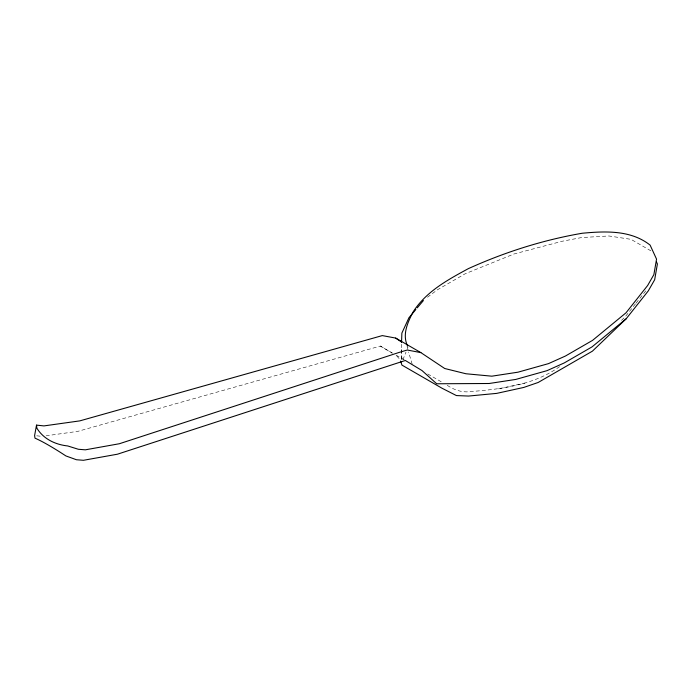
<?xml version="1.0" encoding="UTF-8"?>
<svg xmlns="http://www.w3.org/2000/svg" width="692" height="692" viewBox="0 0 692 692"><rect width="100%" height="100%" fill="white"/><g stroke="black" fill="none" stroke-linecap="round" stroke-linejoin="round"><path stroke-width="0.52" stroke-dasharray="3.46 2.59" d="M401.68 359.84L401.516 343.301M402.891 359.797L406.022 352.098M635.446 303.9L625.265 316.754L620.681 321.14M636.086 303.096L646.908 289.438M427.466 297.214L437.517 289.74L465.275 273.712L514 253.999L562.319 241.223L581.574 237.555L608.934 235.972L630.992 239.337L651.57 251.222M559.594 366.622C533.904 385.081 501.613 389.103 470.923 391.551C461.962 392.9 453.831 389.881 446.574 384.856M392.39 353.007L380.375 346.061L77.859 431.35L46.234 435.778M498.491 388.861L524.968 383.065M36.719 435.813L42.013 436.375M396.092 355.143L404.413 359.944M427.734 373.983L442.084 382.269M380.375 346.061L392.191 353.214M396.732 355.965L400.244 359.719L400.815 361.553M412.173 364.165L408.574 351.994M407.069 346.035L408.323 351M407.856 346.675L407.977 347.289M401.299 349.408L402.104 361.717"/><path stroke-width="1.04" d="M401.55 342.28L401.87 333.112L408.955 317.706L415.849 309.523M407.328 345.429C402.138 334.175 407.951 321.771 413.236 311.711C426.367 291.384 447.698 279.845 468.363 268.634C504.728 252.182 542.883 240.02 582.24 233.247C605.301 231.102 630.905 229.908 650.108 245.115L656.544 259.128L653.879 274.603L647.651 285.493L626.009 312.81L592.586 340.352L565.407 356.043L548.505 363.62L517.979 372.184L491.83 376.18L465.932 373.758L444.722 368.507L420.883 352.626L395.686 338.077L382.295 335.594L79.779 420.883L43.942 425.909L36.52 425.122L34.6 435.588L34.989 438.166A52.999 6.064 34.7 0 1 65.896 455.933L76.431 459.739L83.447 460.292L117.441 454.203L405.339 360.48L422.008 370.557L436.713 383.775L489.14 383.498L515.834 379.415L547.009 370.661L564.274 362.919L592.032 346.891L626.182 318.77L648.3 290.865L654.667 279.75L657.4 263.955L656.5 261.991M417.224 307.888L423.426 300.527M626.182 318.77L592.413 351.164L538.186 382.468L523.749 387.442L496.726 393.376L468.571 396.058L456.4 395.565L441.972 388.212L401.879 365.056L400.815 361.553M420.883 352.626L407.259 350.014L399.405 352.34L119.37 443.736L85.367 449.826L78.352 449.272L67.73 445.959A55.057 41.754 -25.4 0 1 36.866 428.14L36.52 425.122M395.686 338.077L401.585 342.082"/></g></svg>
